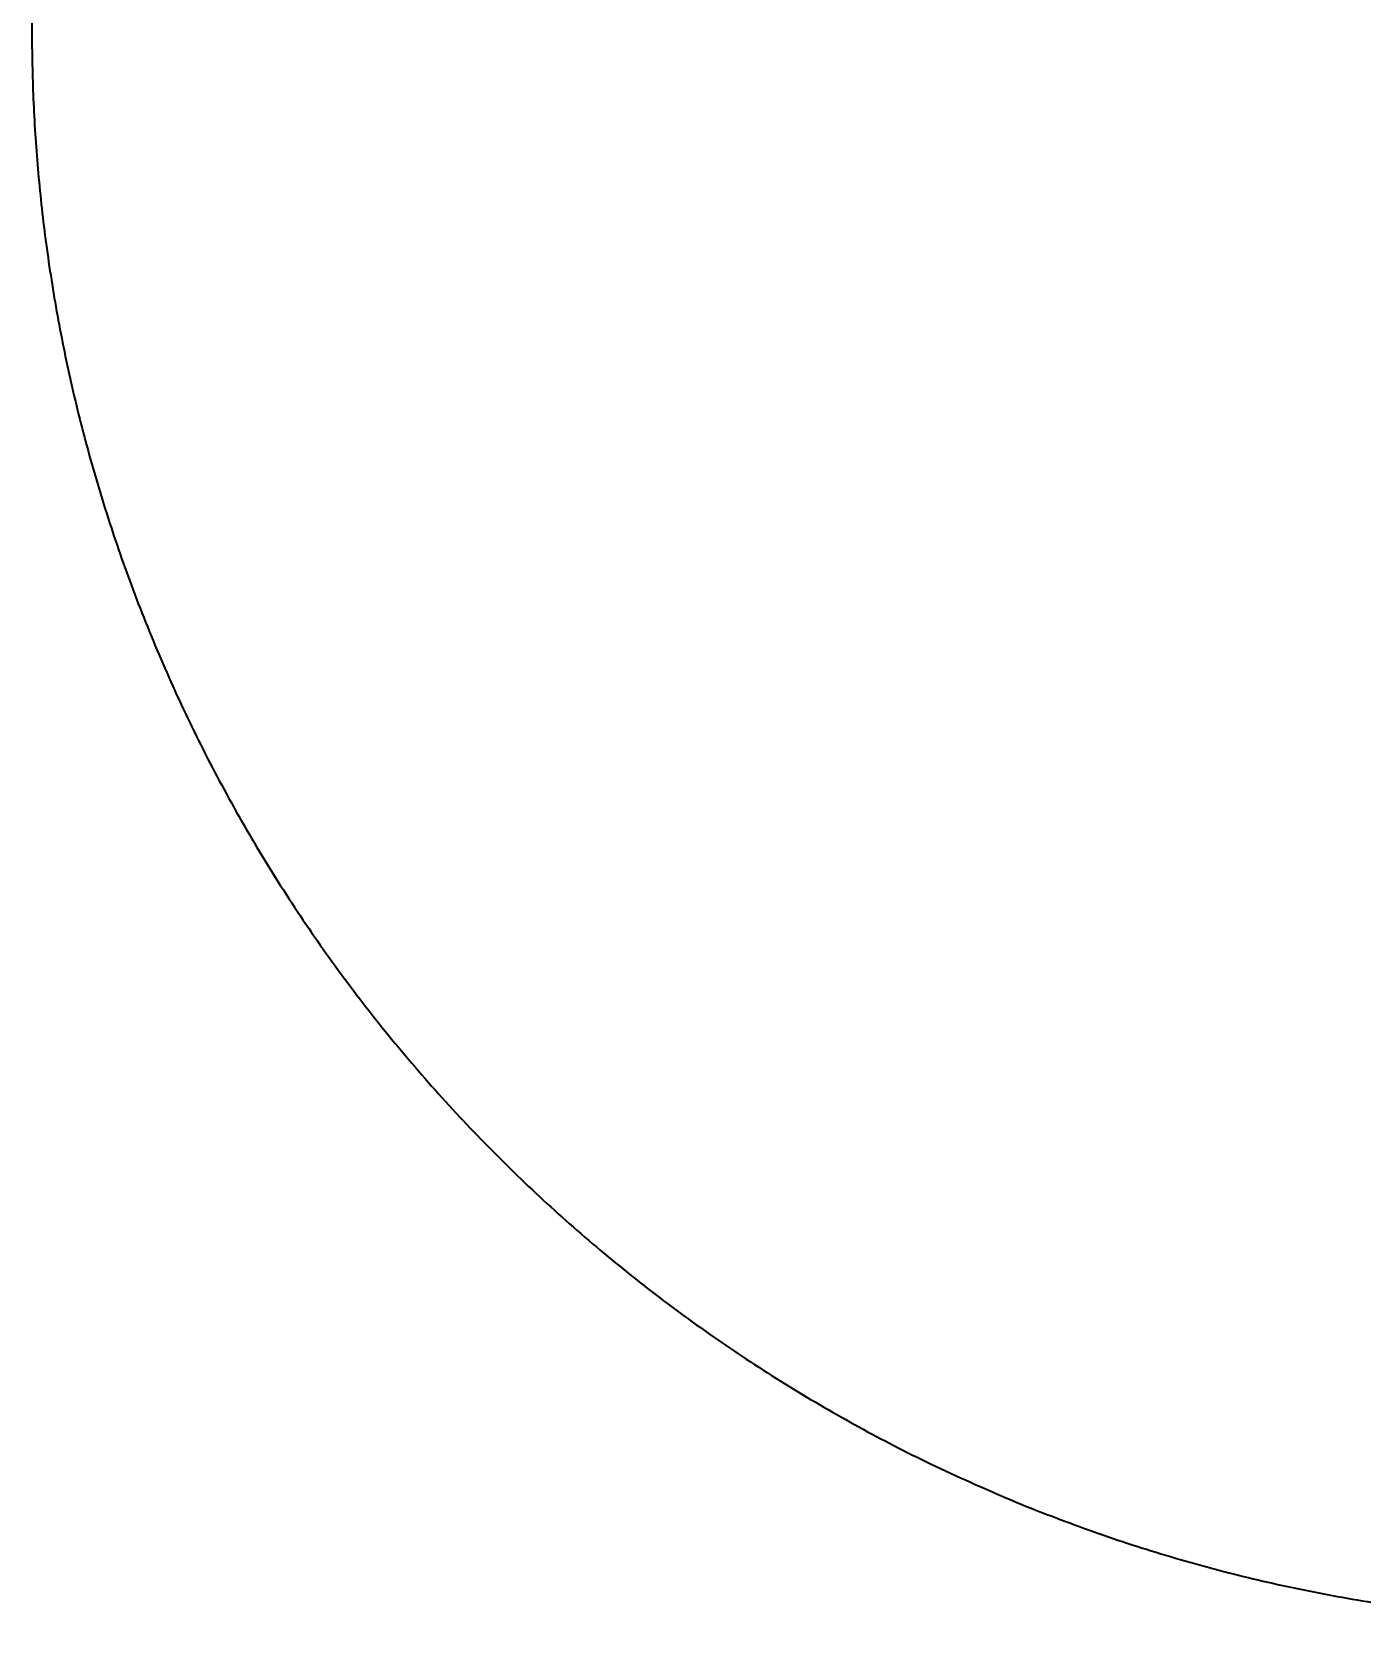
# Model space of a CAD drawing. Header units: millimetres. Extents: x 0 to 1845, y -1231 to 1016.
# Drawn here: x 14.009 to 16.518, y 413.675 to 416.675 of the extents above; entities that cross this region are included whole.
import ezdxf

# ---------------------------------------------------------------- set-up
doc = ezdxf.new("R2010")
doc.units = ezdxf.units.MM
doc.layers.add('Blocks', color=7, linetype='Continuous')
doc.layers.add('Blocks$Outline', color=7, linetype='Continuous', lineweight=35, true_color=0xff3f3f)

# ---------------------------------------------------------------- blocks, each defined once
blk = doc.blocks.new('Falcon Lounge Chair Front')
at = {"layer": 'Blocks$Outline'}
blk.add_rational_spline([(24.1765, 419.6752), (22.2149, 419.675), (20.5485, 419.675), (19.2934, 419.675), (17.8455, 419.675), (17.0094, 419.675), (17.0094, 419.675), (17.0094, 419.675), (16.92, 419.6736), (16.8902, 419.6728), (16.8604, 419.6714), (16.7697, 419.666), (16.7089, 419.6605), (16.5865, 419.6457), (16.5248, 419.6362), (16.2725, 419.5895), (16.0855, 419.5357), (15.5241, 419.3135), (15.178, 419.0862), (14.8881, 418.7963), (14.3023, 418.2105), (14.0094, 417.4586), (14.0094, 416.675), (14.0094, 415.8914), (14.3023, 415.1394), (14.8881, 414.5537), (15.178, 414.2638), (15.5241, 414.0365), (16.0855, 413.8142), (16.2725, 413.7604), (16.5248, 413.7137), (16.5865, 413.7043), (16.7089, 413.6894), (16.7697, 413.684), (16.8604, 413.6785), (16.8902, 413.6772), (16.9424, 413.676), (16.9871, 413.6753), (17.0094, 413.675), (17.0094, 413.675), (17.8455, 413.675), (19.2934, 413.675), (20.57, 413.675), (22.2704, 413.675), (24.2712, 413.675), (24.2712, 413.675)], [0.859215670881, 0.874638313053, 0.921566414348, 0.999999974768, 0.910599893648, 0.862131323703, 0.854594264932, 0.854594264932, 0.854594264932, 0.854594264932, 0.854594264932, 0.854594264932, 0.854594264932, 0.854594264932, 0.854594264932, 0.854594264932, 0.854594264932, 0.854594264932, 0.854594264932, 0.854594264932, 0.854594264932, 0.903469330002, 1.00121946014, 0.903469330002, 0.854594264932, 0.854594264932, 0.854594264932, 0.854594264932, 0.854594264932, 0.854594264932, 0.854594264932, 0.854594264932, 0.854594264932, 0.854594264932, 0.854594264932, 0.854594264932, 0.854594264932, 0.854594264932, 0.854594264932, 0.86213125301, 0.910599831366, 1, 0.920328243735, 0.873164512911, 0.858508831167, 0.858508828079], degree=3, knots=[-53.478789, -53.478789, -53.478789, -53.478789, -47.281965, -47.281965, -47.281965, -40.319418, -40.319418, -40.319418, -40.31937, -40.31937, -40.226296, -40.226296, -40.035825, -40.035825, -39.841257, -39.841257, -39.23485, -39.23485, -37.953711, -37.953711, -37.953711, -35.536479, -35.536479, -35.536479, -33.119247, -33.119247, -33.119247, -31.874805, -31.874805, -31.285769, -31.285769, -31.096774, -31.096774, -30.911758, -30.911758, -30.82135, -30.82135, -30.753548, -30.753548, -30.753548, -23.790995, -23.790995, -23.790995, -17.496347, -17.496346, -17.496346, -17.496346, -17.496346], dxfattribs=at)

msp = doc.modelspace()

# ---------------------------------------------------------------- block references
at = {"layer": 'Blocks'}
msp.add_blockref('Falcon Lounge Chair Front', (0, 0), dxfattribs=at)

doc.saveas('drawing.dxf')
